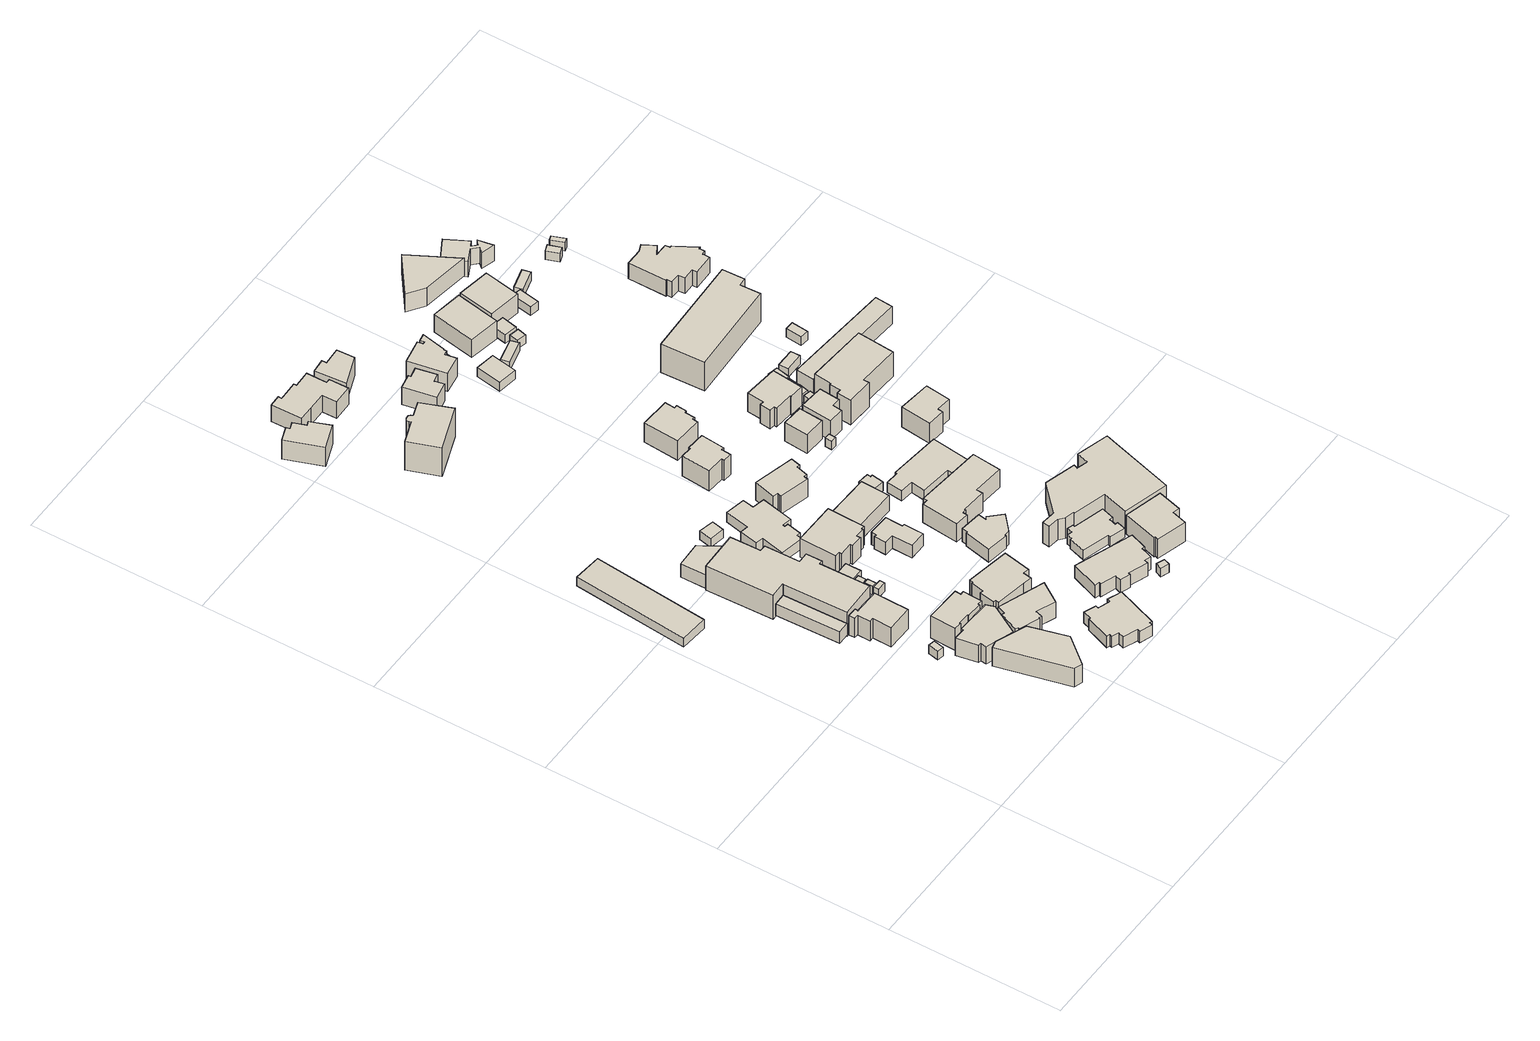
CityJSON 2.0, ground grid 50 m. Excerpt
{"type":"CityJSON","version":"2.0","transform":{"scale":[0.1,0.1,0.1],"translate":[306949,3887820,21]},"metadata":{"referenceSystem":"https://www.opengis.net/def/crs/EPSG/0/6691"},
"CityObjects":{
"building1":{"type":"Building","attributes":{"class":"3003","measuredHeight":2,"BuildingIDAttribute.prefecture":"22","BuildingIDAttribute.city":"22203","BuildingDetailAttribute.surveyYear":2015},"geometry":[{"type":"Solid","lod":"1","boundaries":[[[[0,1,2,3]],[[2,4,5,3]],[[1,6,4,2]],[[0,7,6,1]],[[3,5,7,0]],[[4,6,7,5]]]]}]},
"building2":{"type":"Building","attributes":{"class":"3001","measuredHeight":2,"BuildingIDAttribute.prefecture":"22","BuildingIDAttribute.city":"22203","BuildingDetailAttribute.surveyYear":2015},"geometry":[{"type":"Solid","lod":"1","boundaries":[[[[8,9,10,11]],[[10,12,13,11]],[[9,14,12,10]],[[8,15,14,9]],[[11,13,15,8]],[[12,14,15,13]]]]}]},
"building3":{"type":"Building","attributes":{"class":"3001","measuredHeight":2,"BuildingIDAttribute.prefecture":"22","BuildingIDAttribute.city":"22203","BuildingDetailAttribute.surveyYear":2015},"geometry":[{"type":"Solid","lod":"1","boundaries":[[[[16,17,18,19]],[[18,20,21,19]],[[17,22,20,18]],[[16,23,22,17]],[[19,21,23,16]],[[20,22,23,21]]]]}]},
"building4":{"type":"Building","attributes":{"class":"3001","measuredHeight":2,"BuildingIDAttribute.prefecture":"22","BuildingIDAttribute.city":"22203","BuildingDetailAttribute.surveyYear":2015},"geometry":[{"type":"Solid","lod":"1","boundaries":[[[[24,25,26,27,28,29,30,31,32,33]],[[32,34,35,33]],[[31,36,34,32]],[[30,37,36,31]],[[29,38,37,30]],[[28,39,38,29]],[[27,40,39,28]],[[26,41,40,27]],[[25,42,41,26]],[[24,43,42,25]],[[33,35,43,24]],[[34,36,37,38,39,40,41,42,43,35]]]]}]},
"building5":{"type":"Building","attributes":{"class":"3001","measuredHeight":2,"BuildingIDAttribute.prefecture":"22","BuildingIDAttribute.city":"22203","BuildingDetailAttribute.surveyYear":2015},"geometry":[{"type":"Solid","lod":"1","boundaries":[[[[44,45,46,47,48,49]],[[48,50,51,49]],[[47,52,50,48]],[[46,53,52,47]],[[45,54,53,46]],[[44,55,54,45]],[[49,51,55,44]],[[50,52,53,54,55,51]]]]}]},
"building6":{"type":"Building","attributes":{"class":"3001","measuredHeight":2,"BuildingIDAttribute.prefecture":"22","BuildingIDAttribute.city":"22203","BuildingDetailAttribute.surveyYear":2015},"geometry":[{"type":"Solid","lod":"1","boundaries":[[[[56,57,58,59,60,61,62,63,64]],[[63,65,66,64]],[[62,67,65,63]],[[61,68,67,62]],[[60,69,68,61]],[[59,70,69,60]],[[58,71,70,59]],[[57,72,71,58]],[[56,73,72,57]],[[64,66,73,56]],[[65,67,68,69,70,71,72,73,66]]]]}]},
"building7":{"type":"Building","attributes":{"class":"3002","measuredHeight":2,"BuildingIDAttribute.prefecture":"22","BuildingIDAttribute.city":"22203","BuildingDetailAttribute.surveyYear":2015},"geometry":[{"type":"Solid","lod":"1","boundaries":[[[[74,75,76,77,78,79,80,81,82,83,84,85,86]],[[85,87,88,86]],[[84,89,87,85]],[[83,90,89,84]],[[82,91,90,83]],[[81,92,91,82]],[[80,93,92,81]],[[79,94,93,80]],[[78,95,94,79]],[[77,96,95,78]],[[76,97,96,77]],[[75,98,97,76]],[[74,99,98,75]],[[86,88,99,74]],[[87,89,90,91,92,93,94,95,96,97,98,99,88]]]]}]},
"building8":{"type":"Building","attributes":{"class":"3001","measuredHeight":2,"BuildingIDAttribute.prefecture":"22","BuildingIDAttribute.city":"22203","BuildingDetailAttribute.surveyYear":2015},"geometry":[{"type":"Solid","lod":"1","boundaries":[[[[100,101,102,103,104,105,106,107,108,109,110,111]],[[110,112,113,111]],[[109,114,112,110]],[[108,115,114,109]],[[107,116,115,108]],[[106,117,116,107]],[[105,118,117,106]],[[104,119,118,105]],[[103,120,119,104]],[[102,121,120,103]],[[101,122,121,102]],[[100,123,122,101]],[[111,113,123,100]],[[112,114,115,116,117,118,119,120,121,122,123,113]]]]}]},
"building9":{"type":"Building","attributes":{"class":"3001","measuredHeight":2,"BuildingIDAttribute.prefecture":"22","BuildingIDAttribute.city":"22203","BuildingDetailAttribute.surveyYear":2015},"geometry":[{"type":"Solid","lod":"1","boundaries":[[[[124,125,126,127]],[[126,128,129,127]],[[125,130,128,126]],[[124,131,130,125]],[[127,129,131,124]],[[128,130,131,129]]]]}]},
"building10":{"type":"Building","attributes":{"class":"3001","measuredHeight":2,"BuildingIDAttribute.prefecture":"22","BuildingIDAttribute.city":"22203","BuildingDetailAttribute.surveyYear":2015},"geometry":[{"type":"Solid","lod":"1","boundaries":[[[[132,133,134,135]],[[134,136,137,135]],[[133,138,136,134]],[[132,139,138,133]],[[135,137,139,132]],[[136,138,139,137]]]]}]},
"building11":{"type":"Building","attributes":{"class":"3001","measuredHeight":2,"BuildingIDAttribute.prefecture":"22","BuildingIDAttribute.city":"22203","BuildingDetailAttribute.surveyYear":2015},"geometry":[{"type":"Solid","lod":"1","boundaries":[[[[140,141,142,143]],[[142,144,145,143]],[[141,146,144,142]],[[140,147,146,141]],[[143,145,147,140]],[[144,146,147,145]]]]}]},
"building12":{"type":"Building","attributes":{"class":"3001","measuredHeight":2,"BuildingIDAttribute.prefecture":"22","BuildingIDAttribute.city":"22203","BuildingDetailAttribute.surveyYear":2015},"geometry":[{"type":"Solid","lod":"1","boundaries":[[[[148,149,150,151]],[[150,152,153,151]],[[149,154,152,150]],[[148,155,154,149]],[[151,153,155,148]],[[152,154,155,153]]]]}]},
"building13":{"type":"Building","attributes":{"class":"3001","measuredHeight":2,"BuildingIDAttribute.prefecture":"22","BuildingIDAttribute.city":"22203","BuildingDetailAttribute.surveyYear":2015},"geometry":[{"type":"Solid","lod":"1","boundaries":[[[[156,157,158,159,160,161,162,163,164,165,166,167]],[[166,168,169,167]],[[165,170,168,166]],[[164,171,170,165]],[[163,172,171,164]],[[162,173,172,163]],[[161,174,173,162]],[[160,175,174,161]],[[159,176,175,160]],[[158,177,176,159]],[[157,178,177,158]],[[156,179,178,157]],[[167,169,179,156]],[[168,170,171,172,173,174,175,176,177,178,179,169]]]]}]},
"building14":{"type":"Building","attributes":{"class":"3001","measuredHeight":2,"BuildingIDAttribute.prefecture":"22","BuildingIDAttribute.city":"22203","BuildingDetailAttribute.surveyYear":2015},"geometry":[{"type":"Solid","lod":"1","boundaries":[[[[180,181,182,183]],[[182,184,185,183]],[[181,186,184,182]],[[180,187,186,181]],[[183,185,187,180]],[[184,186,187,185]]]]}]},
"building15":{"type":"Building","attributes":{"class":"3001","measuredHeight":2,"BuildingIDAttribute.prefecture":"22","BuildingIDAttribute.city":"22203","BuildingDetailAttribute.surveyYear":2015},"geometry":[{"type":"Solid","lod":"1","boundaries":[[[[188,189,190,191,192,193,194,195]],[[194,196,197,195]],[[193,198,196,194]],[[192,199,198,193]],[[191,200,199,192]],[[190,201,200,191]],[[189,202,201,190]],[[188,203,202,189]],[[195,197,203,188]],[[196,198,199,200,201,202,203,197]]]]}]},
"building16":{"type":"Building","attributes":{"class":"3001","measuredHeight":2,"BuildingIDAttribute.prefecture":"22","BuildingIDAttribute.city":"22203","BuildingDetailAttribute.surveyYear":2015},"geometry":[{"type":"Solid","lod":"1","boundaries":[[[[204,205,206,207,208,209,210,211,212,213,214,215,216,217,218,219,220,221]],[[220,222,223,221]],[[219,224,222,220]],[[218,225,224,219]],[[217,226,225,218]],[[216,227,226,217]],[[215,228,227,216]],[[214,229,228,215]],[[213,230,229,214]],[[212,231,230,213]],[[211,232,231,212]],[[210,233,232,211]],[[209,234,233,210]],[[208,235,234,209]],[[207,236,235,208]],[[206,237,236,207]],[[205,238,237,206]],[[204,239,238,205]],[[221,223,239,204]],[[222,224,225,226,227,228,229,230,231,232,233,234,235,236,237,238,239,223]]]]}]},
"building17":{"type":"Building","attributes":{"class":"3001","measuredHeight":2,"BuildingIDAttribute.prefecture":"22","BuildingIDAttribute.city":"22203","BuildingDetailAttribute.surveyYear":2015},"geometry":[{"type":"Solid","lod":"1","boundaries":[[[[240,241,242,243]],[[242,244,245,243]],[[241,246,244,242]],[[240,247,246,241]],[[243,245,247,240]],[[244,246,247,245]]]]}]},
"building18":{"type":"Building","attributes":{"class":"3001","measuredHeight":2,"BuildingIDAttribute.prefecture":"22","BuildingIDAttribute.city":"22203","BuildingDetailAttribute.surveyYear":2015},"geometry":[{"type":"Solid","lod":"1","boundaries":[[[[248,249,250,251,252,253,254,255,256,257,258,259,260]],[[259,261,262,260]],[[258,263,261,259]],[[257,264,263,258]],[[256,265,264,257]],[[255,266,265,256]],[[254,267,266,255]],[[253,268,267,254]],[[252,269,268,253]],[[251,270,269,252]],[[250,271,270,251]],[[249,272,271,250]],[[248,273,272,249]],[[260,262,273,248]],[[261,263,264,265,266,267,268,269,270,271,272,273,262]]]]}]},
"building19":{"type":"Building","attributes":{"class":"3001","measuredHeight":2,"BuildingIDAttribute.prefecture":"22","BuildingIDAttribute.city":"22203","BuildingDetailAttribute.surveyYear":2015},"geometry":[{"type":"Solid","lod":"1","boundaries":[[[[274,275,276,277,278,279,280,281,282,283,284,285]],[[284,286,287,285]],[[283,288,286,284]],[[282,289,288,283]],[[281,290,289,282]],[[280,291,290,281]],[[279,292,291,280]],[[278,293,292,279]],[[277,294,293,278]],[[276,295,294,277]],[[275,296,295,276]],[[274,297,296,275]],[[285,287,297,274]],[[286,288,289,290,291,292,293,294,295,296,297,287]]]]}]},
"building20":{"type":"Building","attributes":{"class":"3001","measuredHeight":2,"BuildingIDAttribute.prefecture":"22","BuildingIDAttribute.city":"22203","BuildingDetailAttribute.surveyYear":2015},"geometry":[{"type":"Solid","lod":"1","boundaries":[[[[298,299,300,301,302,303,304,305,306,307,308,309,310,311,312,313]],[[312,314,315,313]],[[311,316,314,312]],[[310,317,316,311]],[[309,318,317,310]],[[308,319,318,309]],[[307,320,319,308]],[[306,321,320,307]],[[305,322,321,306]],[[304,323,322,305]],[[303,324,323,304]],[[302,325,324,303]],[[301,326,325,302]],[[300,327,326,301]],[[299,328,327,300]],[[298,329,328,299]],[[313,315,329,298]],[[314,316,317,318,319,320,321,322,323,324,325,326,327,328,329,315]]]]}]},
"building21":{"type":"Building","attributes":{"class":"3002","measuredHeight":2,"BuildingIDAttribute.prefecture":"22","BuildingIDAttribute.city":"22203","BuildingDetailAttribute.surveyYear":2015},"geometry":[{"type":"Solid","lod":"1","boundaries":[[[[330,331,332,333,334,335,336,337,338,339,340,341,342,343,344]],[[343,345,346,344]],[[342,347,345,343]],[[341,348,347,342]],[[340,349,348,341]],[[339,350,349,340]],[[338,351,350,339]],[[337,352,351,338]],[[336,353,352,337]],[[335,354,353,336]],[[334,355,354,335]],[[333,356,355,334]],[[332,357,356,333]],[[331,358,357,332]],[[330,359,358,331]],[[344,346,359,330]],[[345,347,348,349,350,351,352,353,354,355,356,357,358,359,346]]]]}]},
"building22":{"type":"Building","attributes":{"class":"3001","measuredHeight":2,"BuildingIDAttribute.prefecture":"22","BuildingIDAttribute.city":"22203","BuildingDetailAttribute.surveyYear":2015},"geometry":[{"type":"Solid","lod":"1","boundaries":[[[[360,361,362,363,364,365,366,367,368,369]],[[368,370,371,369]],[[367,372,370,368]],[[366,373,372,367]],[[365,374,373,366]],[[364,375,374,365]],[[363,376,375,364]],[[362,377,376,363]],[[361,378,377,362]],[[360,379,378,361]],[[369,371,379,360]],[[370,372,373,374,375,376,377,378,379,371]]]]}]},
"building23":{"type":"Building","attributes":{"class":"3001","measuredHeight":2,"BuildingIDAttribute.prefecture":"22","BuildingIDAttribute.city":"22203","BuildingDetailAttribute.surveyYear":2015},"geometry":[{"type":"Solid","lod":"1","boundaries":[[[[380,381,382,383,384,385,386,387,388,389,390,391,392]],[[391,393,394,392]],[[390,395,393,391]],[[389,396,395,390]],[[388,397,396,389]],[[387,398,397,388]],[[386,399,398,387]],[[385,400,399,386]],[[384,401,400,385]],[[383,402,401,384]],[[382,403,402,383]],[[381,404,403,382]],[[380,405,404,381]],[[392,394,405,380]],[[393,395,396,397,398,399,400,401,402,403,404,405,394]]]]}]},
"building24":{"type":"Building","attributes":{"class":"3001","measuredHeight":2,"BuildingIDAttribute.prefecture":"22","BuildingIDAttribute.city":"22203","BuildingDetailAttribute.surveyYear":2015},"geometry":[{"type":"Solid","lod":"1","boundaries":[[[[406,407,408,409]],[[408,410,411,409]],[[407,412,410,408]],[[406,413,412,407]],[[409,411,413,406]],[[410,412,413,411]]]]}]},
"building25":{"type":"Building","attributes":{"class":"3001","measuredHeight":2,"BuildingIDAttribute.prefecture":"22","BuildingIDAttribute.city":"22203","BuildingDetailAttribute.surveyYear":2015},"geometry":[{"type":"Solid","lod":"1","boundaries":[[[[414,415,416,417,418,419,420,421,422,423,424,425,426,427]],[[426,428,429,427]],[[425,430,428,426]],[[424,431,430,425]],[[423,432,431,424]],[[422,433,432,423]],[[421,434,433,422]],[[420,435,434,421]],[[419,436,435,420]],[[418,437,436,419]],[[417,438,437,418]],[[416,439,438,417]],[[415,440,439,416]],[[414,441,440,415]],[[427,429,441,414]],[[428,430,431,432,433,434,435,436,437,438,439,440,441,429]]]]}]},
"building26":{"type":"Building","attributes":{"class":"3001","measuredHeight":2,"BuildingIDAttribute.prefecture":"22","BuildingIDAttribute.city":"22203","BuildingDetailAttribute.surveyYear":2015},"geometry":[{"type":"Solid","lod":"1","boundaries":[[[[442,443,444,445,446,447,448,449,450,451,452]],[[451,453,454,452]],[[450,455,453,451]],[[449,456,455,450]],[[448,457,456,449]],[[447,458,457,448]],[[446,459,458,447]],[[445,460,459,446]],[[444,461,460,445]],[[443,462,461,444]],[[442,463,462,443]],[[452,454,463,442]],[[453,455,456,457,458,459,460,461,462,463,454]]]]}]},
"building27":{"type":"Building","attributes":{"class":"3001","measuredHeight":2,"BuildingIDAttribute.prefecture":"22","BuildingIDAttribute.city":"22203","BuildingDetailAttribute.surveyYear":2015},"geometry":[{"type":"Solid","lod":"1","boundaries":[[[[464,465,466,467,468,469,470,471,472,473,474]],[[473,475,476,474]],[[472,477,475,473]],[[471,478,477,472]],[[470,479,478,471]],[[469,480,479,470]],[[468,481,480,469]],[[467,482,481,468]],[[466,483,482,467]],[[465,484,483,466]],[[464,485,484,465]],[[474,476,485,464]],[[475,477,478,479,480,481,482,483,484,485,476]]]]}]},
"building28":{"type":"Building","attributes":{"class":"3001","measuredHeight":2,"BuildingIDAttribute.prefecture":"22","BuildingIDAttribute.city":"22203","BuildingDetailAttribute.surveyYear":2015},"geometry":[{"type":"Solid","lod":"1","boundaries":[[[[486,487,488,489]],[[488,490,491,489]],[[487,492,490,488]],[[486,493,492,487]],[[489,491,493,486]],[[490,492,493,491]]]]}]},
"building29":{"type":"Building","attributes":{"class":"3001","measuredHeight":2,"BuildingIDAttribute.prefecture":"22","BuildingIDAttribute.city":"22203","BuildingDetailAttribute.surveyYear":2015},"geometry":[{"type":"Solid","lod":"1","boundaries":[[[[494,495,496,497,498,499,500,501,502,503]],[[502,504,505,503]],[[501,506,504,502]],[[500,507,506,501]],[[499,508,507,500]],[[498,509,508,499]],[[497,510,509,498]],[[496,511,510,497]],[[495,512,511,496]],[[494,513,512,495]],[[503,505,513,494]],[[504,506,507,508,509,510,511,512,513,505]]]]}]},
"building30":{"type":"Building","attributes":{"class":"3001","measuredHeight":2,"BuildingIDAttribute.prefecture":"22","BuildingIDAttribute.city":"22203","BuildingDetailAttribute.surveyYear":2015},"geometry":[{"type":"Solid","lod":"1","boundaries":[[[[514,515,516,517,518,519]],[[518,520,521,519]],[[517,522,520,518]],[[516,523,522,517]],[[515,524,523,516]],[[514,525,524,515]],[[519,521,525,514]],[[520,522,523,524,525,521]]]]}]},
"building31":{"type":"Building","attributes":{"class":"3001","measuredHeight":2,"BuildingIDAttribute.prefecture":"22","BuildingIDAttribute.city":"22203","BuildingDetailAttribute.surveyYear":2015},"geometry":[{"type":"Solid","lod":"1","boundaries":[[[[526,527,528,529,530,531,532,533]],[[532,534,535,533]],[[531,536,534,532]],[[530,537,536,531]],[[529,538,537,530]],[[528,539,538,529]],[[527,540,539,528]],[[526,541,540,527]],[[533,535,541,526]],[[534,536,537,538,539,540,541,535]]]]}]},
"building32":{"type":"Building","attributes":{"class":"3001","measuredHeight":2,"BuildingIDAttribute.prefecture":"22","BuildingIDAttribute.city":"22203","BuildingDetailAttribute.surveyYear":2015},"geometry":[{"type":"Solid","lod":"1","boundaries":[[[[542,543,544,545,546,547,548,549]],[[548,550,551,549]],[[547,552,550,548]],[[546,553,552,547]],[[545,554,553,546]],[[544,555,554,545]],[[543,556,555,544]],[[542,557,556,543]],[[549,551,557,542]],[[550,552,553,554,555,556,557,551]]]]}]},
"building33":{"type":"Building","attributes":{"class":"3001","measuredHeight":2,"BuildingIDAttribute.prefecture":"22","BuildingIDAttribute.city":"22203","BuildingDetailAttribute.surveyYear":2015},"geometry":[{"type":"Solid","lod":"1","boundaries":[[[[558,559,560,561,562,563,564,565,566,567,568,569,570,571,572,573]],[[572,574,575,573]],[[571,576,574,572]],[[570,577,576,571]],[[569,578,577,570]],[[568,579,578,569]],[[567,580,579,568]],[[566,581,580,567]],[[565,582,581,566]],[[564,583,582,565]],[[563,584,583,564]],[[562,585,584,563]],[[561,586,585,562]],[[560,587,586,561]],[[559,588,587,560]],[[558,589,588,559]],[[573,575,589,558]],[[574,576,577,578,579,580,581,582,583,584,585,586,587,588,589,575]]]]}]},
"building34":{"type":"Building","attributes":{"class":"3001","measuredHeight":2,"BuildingIDAttribute.prefecture":"22","BuildingIDAttribute.city":"22203","BuildingDetailAttribute.surveyYear":2015},"geometry":[{"type":"Solid","lod":"1","boundaries":[[[[590,591,592,593,594,595,596,597,598,599,600,601]],[[600,602,603,601]],[[599,604,602,600]],[[598,605,604,599]],[[597,606,605,598]],[[596,607,606,597]],[[595,608,607,596]],[[594,609,608,595]],[[593,610,609,594]],[[592,611,610,593]],[[591,612,611,592]],[[590,613,612,591]],[[601,603,613,590]],[[602,604,605,606,607,608,609,610,611,612,613,603]]]]}]},
"building35":{"type":"Building","attributes":{"class":"3001","measuredHeight":2,"BuildingIDAttribute.prefecture":"22","BuildingIDAttribute.city":"22203","BuildingDetailAttribute.surveyYear":2015},"geometry":[{"type":"Solid","lod":"1","boundaries":[[[[614,615,616,617,618,619,620,621,622,623]],[[622,624,625,623]],[[621,626,624,622]],[[620,627,626,621]],[[619,628,627,620]],[[618,629,628,619]],[[617,630,629,618]],[[616,631,630,617]],[[615,632,631,616]],[[614,633,632,615]],[[623,625,633,614]],[[624,626,627,628,629,630,631,632,633,625]]]]}]},
"building36":{"type":"Building","attributes":{"class":"3001","measuredHeight":2,"BuildingIDAttribute.prefecture":"22","BuildingIDAttribute.city":"22203","BuildingDetailAttribute.surveyYear":2015},"geometry":[{"type":"Solid","lod":"1","boundaries":[[[[634,635,636,637,638,639,640,641]],[[640,642,643,641]],[[639,644,642,640]],[[638,645,644,639]],[[637,646,645,638]],[[636,647,646,637]],[[635,648,647,636]],[[634,649,648,635]],[[641,643,649,634]],[[642,644,645,646,647,648,649,643]]]]}]},
"building37":{"type":"Building","attributes":{"class":"3001","measuredHeight":2,"BuildingIDAttribute.prefecture":"22","BuildingIDAttribute.city":"22203","BuildingDetailAttribute.surveyYear":2015},"geometry":[{"type":"Solid","lod":"1","boundaries":[[[[650,651,652,653,654,655,656,657,658,659,660,661,662]],[[661,663,664,662]],[[660,665,663,661]],[[659,666,665,660]],[[658,667,666,659]],[[657,668,667,658]],[[656,669,668,657]],[[655,670,669,656]],[[654,671,670,655]],[[653,672,671,654]],[[652,673,672,653]],[[651,674,673,652]],[[650,675,674,651]],[[662,664,675,650]],[[663,665,666,667,668,669,670,671,672,673,674,675,664]]]]}]},
"building38":{"type":"Building","attributes":{"class":"3001","measuredHeight":2,"BuildingIDAttribute.prefecture":"22","BuildingIDAttribute.city":"22203","BuildingDetailAttribute.surveyYear":2015},"geometry":[{"type":"Solid","lod":"1","boundaries":[[[[676,677,678,679,680,681,682,683,684,685,686]],[[685,687,688,686]],[[684,689,687,685]],[[683,690,689,684]],[[682,691,690,683]],[[681,692,691,682]],[[680,693,692,681]],[[679,694,693,680]],[[678,695,694,679]],[[677,696,695,678]],[[676,697,696,677]],[[686,688,697,676]],[[687,689,690,691,692,693,694,695,696,697,688]]]]}]},
"building39":{"type":"Building","attributes":{"class":"3001","measuredHeight":2,"BuildingIDAttribute.prefecture":"22","BuildingIDAttribute.city":"22203","BuildingDetailAttribute.surveyYear":2015},"geometry":[{"type":"Solid","lod":"1","boundaries":[[[[698,699,700,701,702,703,704,705,706,707,708,709,710,711,712,713]],[[712,714,715,713]],[[711,716,714,712]],[[710,717,716,711]],[[709,718,717,710]],[[708,719,718,709]],[[707,720,719,708]],[[706,721,720,707]],[[705,722,721,706]],[[704,723,722,705]],[[703,724,723,704]],[[702,725,724,703]],[[701,726,725,702]],[[700,727,726,701]],[[699,728,727,700]],[[698,729,728,699]],[[713,715,729,698]],[[714,716,717,718,719,720,721,722,723,724,725,726,727,728,729,715]]]]}]},
"building40":{"type":"Building","attributes":{"class":"3001","measuredHeight":2,"BuildingIDAttribute.prefecture":"22","BuildingIDAttribute.city":"22203","BuildingDetailAttribute.surveyYear":2015},"geometry":[{"type":"Solid","lod":"1","boundaries":[[[[730,731,732,733]],[[732,734,735,733]],[[731,736,734,732]],[[730,737,736,731]],[[733,735,737,730]],[[734,736,737,735]]]]}]},
"building41":{"type":"Building","attributes":{"class":"3001","measuredHeight":2,"BuildingIDAttribute.prefecture":"22","BuildingIDAttribute.city":"22203","BuildingDetailAttribute.surveyYear":2015},"geometry":[{"type":"Solid","lod":"1","boundaries":[[[[738,739,740,741]],[[740,742,743,741]],[[739,744,742,740]],[[738,745,744,739]],[[741,743,745,738]],[[742,744,745,743]]]]}]},
"building42":{"type":"Building","attributes":{"class":"3003","measuredHeight":2,"BuildingIDAttribute.prefecture":"22","BuildingIDAttribute.city":"22203","BuildingDetailAttribute.surveyYear":2015},"geometry":[{"type":"Solid","lod":"1","boundaries":[[[[746,747,748,749,750,751,752,753,754]],[[753,755,756,754]],[[752,757,755,753]],[[751,758,757,752]],[[750,759,758,751]],[[749,760,759,750]],[[748,761,760,749]],[[747,762,761,748]],[[746,763,762,747]],[[754,756,763,746]],[[755,757,758,759,760,761,762,763,756]]]]}]},
"building43":{"type":"Building","attributes":{"class":"3001","measuredHeight":2,"BuildingIDAttribute.prefecture":"22","BuildingIDAttribute.city":"22203","BuildingDetailAttribute.surveyYear":2015},"geometry":[{"type":"Solid","lod":"1","boundaries":[[[[764,765,766,767]],[[766,768,769,767]],[[765,770,768,766]],[[764,771,770,765]],[[767,769,771,764]],[[768,770,771,769]]]]}]},
"building44":{"type":"Building","attributes":{"class":"3003","measuredHeight":2,"BuildingIDAttribute.prefecture":"22","BuildingIDAttribute.city":"22203","BuildingDetailAttribute.surveyYear":2015},"geometry":[{"type":"Solid","lod":"1","boundaries":[[[[772,773,774,775]],[[774,776,777,775]],[[773,778,776,774]],[[772,779,778,773]],[[775,777,779,772]],[[776,778,779,777]]]]}]},
"building45":{"type":"Building","attributes":{"class":"3001","measuredHeight":2,"BuildingIDAttribute.prefecture":"22","BuildingIDAttribute.city":"22203","BuildingDetailAttribute.surveyYear":2015},"geometry":[{"type":"Solid","lod":"1","boundaries":[[[[780,781,782,783,784,785]],[[784,786,787,785]],[[783,788,786,784]],[[782,789,788,783]],[[781,790,789,782]],[[780,791,790,781]],[[785,787,791,780]],[[786,788,789,790,791,787]]]]}]},
"building46":{"type":"Building","attributes":{"class":"3001","measuredHeight":2,"BuildingIDAttribute.prefecture":"22","BuildingIDAttribute.city":"22203","BuildingDetailAttribute.surveyYear":2015},"geometry":[{"type":"Solid","lod":"1","boundaries":[[[[792,793,794,795,796,797,798,799,800,801]],[[800,802,803,801]],[[799,804,802,800]],[[798,805,804,799]],[[797,806,805,798]],[[796,807,806,797]],[[795,808,807,796]],[[794,809,808,795]],[[793,810,809,794]],[[792,811,810,793]],[[801,803,811,792]],[[802,804,805,806,807,808,809,810,811,803]]]]}]},
"building47":{"type":"Building","attributes":{"class":"3001","measuredHeight":2,"BuildingIDAttribute.prefecture":"22","BuildingIDAttribute.city":"22203","BuildingDetailAttribute.surveyYear":2015},"geometry":[{"type":"Solid","lod":"1","boundaries":[[[[812,813,814,815]],[[814,816,817,815]],[[813,818,816,814]],[[812,819,818,813]],[[815,817,819,812]],[[816,818,819,817]]]]}]},
"building48":{"type":"Building","attributes":{"class":"3001","measuredHeight":2,"BuildingIDAttribute.prefecture":"22","BuildingIDAttribute.city":"22203","BuildingDetailAttribute.surveyYear":2015},"geometry":[{"type":"Solid","lod":"1","boundaries":[[[[820,821,822,823]],[[822,824,825,823]],[[821,826,824,822]],[[820,827,826,821]],[[823,825,827,820]],[[824,826,827,825]]]]}]},
"building49":{"type":"Building","attributes":{"class":"3001","measuredHeight":2,"BuildingIDAttribute.prefecture":"22","BuildingIDAttribute.city":"22203","BuildingDetailAttribute.surveyYear":2015},"geometry":[{"type":"Solid","lod":"1","boundaries":[[[[828,829,830,831]],[[830,832,833,831]],[[829,834,832,830]],[[828,835,834,829]],[[831,833,835,828]],[[832,834,835,833]]]]}]},
"building50":{"type":"Building","attributes":{"class":"3001","measuredHeight":2,"BuildingIDAttribute.prefecture":"22","BuildingIDAttribute.city":"22203","BuildingDetailAttribute.surveyYear":2015},"geometry":[{"type":"Solid","lod":"1","boundaries":[[[[836,837,838,839]],[[838,840,841,839]],[[837,842,840,838]],[[836,843,842,837]],[[839,841,843,836]],[[840,842,843,841]]]]}]},
"building51":{"type":"Building","attributes":{"class":"3001","measuredHeight":2,"BuildingIDAttribute.prefecture":"22","BuildingIDAttribute.city":"22203","BuildingDetailAttribute.surveyYear":2015},"geometry":[{"type":"Solid","lod":"1","boundaries":[[[[844,845,846,847]],[[846,848,849,847]],[[845,850,848,846]],[[844,851,850,845]],[[847,849,851,844]],[[848,850,851,849]]]]}]},
"building52":{"type":"Building","attributes":{"class":"3001","measuredHeight":2,"BuildingIDAttribute.prefecture":"22","BuildingIDAttribute.city":"22203","BuildingDetailAttribute.surveyYear":2015},"geometry":[{"type":"Solid","lod":"1","boundaries":[[[[852,853,854,855,856,857]],[[856,858,859,857]],[[855,860,858,856]],[[854,861,860,855]],[[853,862,861,854]],[[852,863,862,853]],[[857,859,863,852]],[[858,860,861,862,863,859]]]]}]},
"building53":{"type":"Building","attributes":{"class":"3001","measuredHeight":2,"BuildingIDAttribute.prefecture":"22","BuildingIDAttribute.city":"22203","BuildingDetailAttribute.surveyYear":2015},"geometry":[{"type":"Solid","lod":"1","boundaries":[[[[864,865,866,867]],[[866,868,869,867]],[[865,870,868,866]],[[864,871,870,865]],[[867,869,871,864]],[[868,870,871,869]]]]}]},
"building54":{"type":"Building","attributes":{"class":"3001","measuredHeight":2,"BuildingIDAttribute.prefecture":"22","BuildingIDAttribute.city":"22203","BuildingDetailAttribute.surveyYear":2015},"geometry":[{"type":"Solid","lod":"1","boundaries":[[[[872,873,874,875]],[[874,876,877,875]],[[873,878,876,874]],[[872,879,878,873]],[[875,877,879,872]],[[876,878,879,877]]]]}]},
"building55":{"type":"Building","attributes":{"class":"3001","measuredHeight":2,"BuildingIDAttribute.prefecture":"22","BuildingIDAttribute.city":"22203","BuildingDetailAttribute.surveyYear":2015},"geometry":[{"type":"Solid","lod":"1","boundaries":[[[[880,881,882,883]],[[882,884,885,883]],[[881,886,884,882]],[[880,887,886,881]],[[883,885,887,880]],[[884,886,887,885]]]]}]},
"building56":{"type":"Building","attributes":{"class":"3001","measuredHeight":2,"BuildingIDAttribute.prefecture":"22","BuildingIDAttribute.city":"22203","BuildingDetailAttribute.surveyYear":2015},"geometry":[{"type":"Solid","lod":"1","boundaries":[[[[888,889,890,891,892,893,894,895,896,897]],[[896,898,899,897]],[[895,900,898,896]],[[894,901,900,895]],[[893,902,901,894]],[[892,903,902,893]],[[891,904,903,892]],[[890,905,904,891]],[[889,906,905,890]],[[888,907,906,889]],[[897,899,907,888]],[[898,900,901,902,903,904,905,906,907,899]]]]}]},
"building57":{"type":"Building","attributes":{"class":"3003","measuredHeight":2,"BuildingIDAttribute.prefecture":"22","BuildingIDAttribute.city":"22203","BuildingDetailAttribute.surveyYear":2015},"geometry":[{"type":"Solid","lod":"1","boundaries":[[[[908,909,910,911]],[[910,912,913,911]],[[909,914,912,910]],[[908,915,914,909]],[[911,913,915,908]],[[912,914,915,913]]]]}]},
"building58":{"type":"Building","attributes":{"class":"3001","measuredHeight":2,"BuildingIDAttribute.prefecture":"22","BuildingIDAttribute.city":"22203","BuildingDetailAttribute.surveyYear":2015},"geometry":[{"type":"Solid","lod":"1","boundaries":[[[[916,917,918,919]],[[918,920,921,919]],[[917,922,920,918]],[[916,923,922,917]],[[919,921,923,916]],[[920,922,923,921]]]]}]},
"building59":{"type":"Building","attributes":{"class":"3001","measuredHeight":2,"BuildingIDAttribute.prefecture":"22","BuildingIDAttribute.city":"22203","BuildingDetailAttribute.surveyYear":2015},"geometry":[{"type":"Solid","lod":"1","boundaries":[[[[924,925,926,927]],[[926,928,929,927]],[[925,930,928,926]],[[924,931,930,925]],[[927,929,931,924]],[[928,930,931,929]]]]}]},
"building60":{"type":"Building","attributes":{"class":"3002","measuredHeight":2,"BuildingIDAttribute.prefecture":"22","BuildingIDAttribute.city":"22203","BuildingDetailAttribute.surveyYear":2015},"geometry":[{"type":"Solid","lod":"1","boundaries":[[[[932,933,934,935,936,937]],[[936,938,939,937]],[[935,940,938,936]],[[934,941,940,935]],[[933,942,941,934]],[[932,943,942,933]],[[937,939,943,932]],[[938,940,941,942,943,939]]]]}]},
"building61":{"type":"Building","attributes":{"class":"3001","measuredHeight":2,"BuildingIDAttribute.prefecture":"22","BuildingIDAttribute.city":"22203","BuildingDetailAttribute.surveyYear":2015},"geometry":[{"type":"Solid","lod":"1","boundaries":[[[[944,945,946,947]],[[946,948,949,947]],[[945,950,948,946]],[[944,951,950,945]],[[947,949,951,944]],[[948,950,951,949]]]]}]},
"building62":{"type":"Building","attributes":{"class":"3001","measuredHeight":2,"BuildingIDAttribute.prefecture":"22","BuildingIDAttribute.city":"22203","BuildingDetailAttribute.surveyYear":2015},"geometry":[{"type":"Solid","lod":"1","boundaries":[[[[952,953,954,955]],[[954,956,957,955]],[[953,958,956,954]],[[952,959,958,953]],[[955,957,959,952]],[[956,958,959,957]]]]}]},
"building63":{"type":"Building","attributes":{"class":"3001","measuredHeight":2,"BuildingIDAttribute.prefecture":"22","BuildingIDAttribute.city":"22203","BuildingDetailAttribute.surveyYear":2015},"geometry":[{"type":"Solid","lod":"1","boundaries":[[[[960,961,962,963]],[[962,964,965,963]],[[961,966,964,962]],[[960,967,966,961]],[[963,965,967,960]],[[964,966,967,965]]]]}]},
"building64":{"type":"Building","attributes":{"class":"3001","measuredHeight":2,"BuildingIDAttribute.prefecture":"22","BuildingIDAttribute.city":"22203","BuildingDetailAttribute.surveyYear":2015},"geometry":[{"type":"Solid","lod":"1","boundaries":[[[[968,969,970,971,972,973,974,975,976,977,978]],[[977,979,980,978]],[[976,981,979,977]],[[975,982,981,976]],[[974,983,982,975]],[[973,984,983,974]],[[972,985,984,973]],[[971,986,985,972]],[[970,987,986,971]],[[969,988,987,970]],[[968,989,988,969]],[[978,980,989,968]],[[979,981,982,983,984,985,986,987,988,989,980]]]]}]},
"building65":{"type":"Building","attributes":{"class":"3001","measuredHeight":2,"BuildingIDAttribute.prefecture":"22","BuildingIDAttribute.city":"22203","BuildingDetailAttribute.surveyYear":2015},"geometry":[{"type":"Solid","lod":"1","boundaries":[[[[990,991,992,993]],[[992,994,995,993]],[[991,996,994,992]],[[990,997,996,991]],[[993,995,997,990]],[[994,996,997,995]]]]}]},
"building66":{"type":"Building","attributes":{"class":"3001","measuredHeight":2,"BuildingIDAttribute.prefecture":"22","BuildingIDAttribute.city":"22203","BuildingDetailAttribute.surveyYear":2015},"geometry":[{"type":"Solid","lod":"1","boundaries":[[[[998,999,1000,1001,1002,1003,1004,1005,1006,1007,1008,1009,1010,1011,1012,1013,1014,1015,1016,1017]],[[1016,1018,1019,1017]],[[1015,1020,1018,1016]],[[1014,1021,1020,1015]],[[1013,1022,1021,1014]],[[1012,1023,1022,1013]],[[1011,1024,1023,1012]],[[1010,1025,1024,1011]],[[1009,1026,1025,1010]],[[1008,1027,1026,1009]],[[1007,1028,1027,1008]],[[1006,1029,1028,1007]],[[1005,1030,1029,1006]],[[1004,1031,1030,1005]],[[1003,1032,1031,1004]],[[1002,1033,1032,1003]],[[1001,1034,1033,1002]],[[1000,1035,1034,1001]],[[999,1036,1035,1000]],[[998,1037,1036,999]],[[1017,1019,1037,998]],[[1018,1020,1021,1022,1023,1024,1025,1026,1027,1028,1029,1030,1031,1032,1033,1034,1035,1036,1037,1019]]]]}]},
"building67":{"type":"Building","attributes":{"class":"3001","measuredHeight":2,"BuildingIDAttribute.prefecture":"22","BuildingIDAttribute.city":"22203","BuildingDetailAttribute.surveyYear":2015},"geometry":[{"type":"Solid","lod":"1","boundaries":[[[[1038,1039,1040,1041]],[[1040,1042,1043,1041]],[[1039,1044,1042,1040]],[[1038,1045,1044,1039]],[[1041,1043,1045,1038]],[[1042,1044,1045,1043]]]]}]}
},
"vertices":[
[103,932,9],[23,939,9],[54,1271,9],[134,1263,9],[54,1271,40],[134,1263,40],[23,939,40],[103,932,40],
[345,393,9],[326,397,9],[332,427,9],[351,424,9],[332,427,39],[351,424,39],[326,397,39],[345,393,39],
[241,627,10],[235,810,10],[270,811,10],[275,628,10],[270,811,50],[275,628,50],[235,810,50],[241,627,50],
[375,515,8],[301,516,8],[302,571,8],[290,571,8],[291,608,8],[279,608,8],[279,626,8],[306,625,8],[305,616,8],[377,615,8],[305,616,76],[377,615,76],[306,625,76],[279,626,76],[279,608,76],[291,608,76],[290,571,76],[302,571,76],[301,516,76],[375,515,76],
[489,245,8],[518,137,8],[455,61,8],[432,69,8],[382,275,8],[403,280,8],[382,275,73],[403,280,73],[432,69,73],[455,61,73],[518,137,73],[489,245,73],
[497,370,9],[505,347,9],[457,263,9],[379,290,9],[381,308,9],[373,308,9],[362,370,9],[396,368,9],[396,375,9],[396,368,70],[396,375,70],[362,370,70],[373,308,70],[381,308,70],[379,290,70],[457,263,70],[505,347,70],[497,370,70],
[381,631,4],[275,628,4],[270,811,4],[270,812,4],[225,811,4],[218,1003,4],[333,1006,4],[336,920,4],[354,920,4],[357,820,4],[387,821,4],[388,775,4],[377,775,4],[388,775,88],[377,775,88],[387,821,88],[357,820,88],[354,920,88],[336,920,88],[333,1006,88],[218,1003,88],[225,811,88],[270,812,88],[270,811,88],[275,628,88],[381,631,88],
[482,449,9],[481,431,9],[492,431,9],[490,377,9],[476,378,9],[476,373,9],[431,375,9],[431,379,9],[398,380,9],[398,378,9],[376,379,9],[379,453,9],[376,379,86],[379,453,86],[398,378,86],[398,380,86],[431,379,86],[431,375,86],[476,373,86],[476,378,86],[490,377,86],[492,431,86],[481,431,86],[482,449,86],
[218,1003,10],[216,1075,10],[288,1078,10],[333,1006,10],[288,1078,57],[333,1006,57],[216,1075,57],[218,1003,57],
[447,645,12],[447,631,12],[420,631,12],[420,646,12],[420,631,42],[420,646,42],[447,631,42],[447,645,42],
[420,673,12],[435,673,12],[435,648,12],[420,648,12],[435,648,42],[420,648,42],[435,673,42],[420,673,42],
[416,699,11],[433,699,11],[433,675,11],[416,675,11],[433,675,41],[416,675,41],[433,699,41],[416,699,41],
[640,293,11],[601,234,11],[548,255,11],[542,235,11],[535,238,11],[533,235,11],[476,258,11],[477,262,11],[470,265,11],[494,320,11],[500,318,11],[510,342,11],[500,318,67],[510,342,67],[494,320,67],[470,265,67],[477,262,67],[476,258,67],[533,235,67],[535,238,67],[542,235,67],[548,255,67],[601,234,67],[640,293,67],
[418,748,9],[452,748,9],[452,703,9],[418,703,9],[452,703,39],[418,703,39],[452,748,39],[418,748,39],
[9,2102,21],[50,2117,21],[54,2107,21],[73,2114,21],[86,2078,21],[98,2083,21],[120,2025,21],[47,1998,21],[120,2025,87],[47,1998,87],[98,2083,87],[86,2078,87],[73,2114,87],[54,2107,87],[50,2117,87],[9,2102,87],
[690,11,9],[684,13,9],[680,4,9],[644,17,9],[647,25,9],[607,40,9],[613,58,9],[594,65,9],[596,72,9],[586,75,9],[612,145,9],[617,143,9],[625,167,9],[659,154,9],[656,146,9],[690,134,9],[693,143,9],[733,128,9],[693,143,48],[733,128,48],[690,134,48],[656,146,48],[659,154,48],[625,167,48],[617,143,48],[612,145,48],[586,75,48],[596,72,48],[594,65,48],[613,58,48],[607,40,48],[647,25,48],[644,17,48],[680,4,48],[684,13,48],[690,11,48],
[390,1095,12],[382,1059,12],[339,1068,12],[347,1105,12],[339,1068,42],[347,1105,42],[382,1059,42],[390,1095,42],
[518,345,11],[520,355,11],[512,356,11],[520,400,11],[529,399,11],[536,436,11],[540,435,11],[542,446,11],[666,423,11],[651,345,11],[634,348,11],[630,324,11],[604,329,11],[630,324,74],[604,329,74],[634,348,74],[651,345,74],[666,423,74],[542,446,74],[540,435,74],[536,436,74],[529,399,74],[520,400,74],[512,356,74],[520,355,74],[518,345,74],
[554,866,10],[552,760,10],[542,760,10],[542,756,10],[515,757,10],[515,746,10],[482,747,10],[482,754,10],[444,754,10],[444,762,10],[430,762,10],[432,868,10],[430,762,76],[432,868,76],[444,762,76],[444,754,76],[482,754,76],[482,747,76],[515,746,76],[515,757,76],[542,756,76],[542,760,76],[552,760,76],[554,866,76],
[434,1083,10],[490,1071,10],[484,1039,10],[519,1031,10],[500,939,10],[473,944,10],[472,938,10],[482,936,10],[473,894,10],[463,896,10],[460,880,10],[393,894,10],[407,961,10],[386,965,10],[397,1018,10],[419,1014,10],[397,1018,44],[419,1014,44],[386,965,44],[407,961,44],[393,894,44],[460,880,44],[463,896,44],[473,894,44],[482,936,44],[472,938,44],[473,944,44],[500,939,44],[519,1031,44],[484,1039,44],[490,1071,44],[434,1083,44],
[174,1742,21],[142,1830,21],[205,1853,21],[203,1859,21],[203,1864,21],[205,1867,21],[207,1869,21],[210,1870,21],[219,1871,21],[222,1869,21],[224,1867,21],[225,1864,21],[227,1861,21],[270,1876,21],[303,1789,21],[270,1876,122],[303,1789,122],[227,1861,122],[225,1864,122],[224,1867,122],[222,1869,122],[219,1871,122],[210,1870,122],[207,1869,122],[205,1867,122],[203,1864,122],[203,1859,122],[205,1853,122],[142,1830,122],[174,1742,122],
[621,693,12],[628,693,12],[627,636,12],[578,637,12],[579,695,12],[552,696,12],[553,731,12],[561,730,12],[562,745,12],[623,743,12],[562,745,55],[623,743,55],[561,730,55],[553,731,55],[552,696,55],[579,695,55],[578,637,55],[627,636,55],[628,693,55],[621,693,55],
[99,2191,24],[132,2192,24],[132,2182,24],[188,2184,24],[189,2176,24],[236,2178,24],[237,2120,24],[249,2120,24],[250,2064,24],[195,2063,24],[194,2105,24],[142,2104,24],[101,2103,24],[142,2104,82],[101,2103,82],[194,2105,82],[195,2063,82],[250,2064,82],[249,2120,82],[237,2120,82],[236,2178,82],[189,2176,82],[188,2184,82],[132,2182,82],[132,2192,82],[99,2191,82],
[683,853,13],[680,770,13],[554,774,13],[556,857,13],[554,774,67],[556,857,67],[680,770,67],[683,853,67],
[901,207,12],[883,158,12],[876,161,12],[864,128,12],[846,134,12],[842,123,12],[788,143,12],[786,137,12],[757,148,12],[763,164,12],[720,180,12],[722,185,12],[709,189,12],[738,267,12],[709,189,57],[738,267,57],[722,185,57],[720,180,57],[763,164,57],[757,148,57],[786,137,57],[788,143,57],[842,123,57],[846,134,57],[864,128,57],[876,161,57],[883,158,57],[901,207,57],
[645,1032,14],[638,1004,14],[630,1006,14],[621,972,14],[612,974,14],[609,962,14],[526,984,14],[527,991,14],[529,997,14],[514,1000,14],[531,1062,14],[514,1000,77],[531,1062,77],[529,997,77],[527,991,77],[526,984,77],[609,962,77],[612,974,77],[621,972,77],[630,1006,77],[638,1004,77],[645,1032,77],
[746,465,11],[732,466,11],[731,463,11],[669,473,11],[685,549,11],[689,549,11],[692,566,11],[754,558,11],[750,533,11],[759,539,11],[791,505,11],[759,539,56],[791,505,56],[750,533,56],[754,558,56],[692,566,56],[689,549,56],[685,549,56],[669,473,56],[731,463,56],[732,466,56],[746,465,56],
[856,94,13],[863,112,13],[886,103,13],[879,85,13],[886,103,43],[879,85,43],[863,112,43],[856,94,43],
[579,1186,15],[571,1187,15],[569,1160,15],[544,1162,15],[544,1169,15],[494,1173,15],[501,1256,15],[532,1253,15],[533,1258,15],[585,1254,15],[533,1258,86],[585,1254,86],[532,1253,86],[501,1256,86],[494,1173,86],[544,1169,86],[544,1162,86],[569,1160,86],[571,1187,86],[579,1186,86],
[249,2164,24],[288,2167,24],[289,2154,24],[338,2157,24],[341,2106,24],[256,2074,24],[341,2106,87],[256,2074,87],[338,2157,87],[289,2154,87],[288,2167,87],[249,2164,87],
[322,1957,23],[364,1965,23],[365,1958,23],[394,1964,23],[406,1907,23],[383,1902,23],[389,1875,23],[340,1865,23],[389,1875,84],[340,1865,84],[383,1902,84],[406,1907,84],[394,1964,84],[365,1958,84],[364,1965,84],[322,1957,84],
[684,825,15],[689,861,15],[694,860,15],[695,869,15],[727,865,15],[726,854,15],[732,854,15],[727,819,15],[732,854,46],[727,819,46],[726,854,46],[727,865,46],[695,869,46],[694,860,46],[689,861,46],[684,825,46],
[946,322,11],[935,285,11],[925,288,11],[919,268,11],[927,266,11],[920,241,11],[876,254,11],[878,262,11],[802,284,11],[816,332,11],[821,331,11],[825,346,11],[839,342,11],[843,358,11],[861,353,11],[859,347,11],[861,353,44],[859,347,44],[843,358,44],[839,342,44],[825,346,44],[821,331,44],[816,332,44],[802,284,44],[878,262,44],[876,254,44],[920,241,44],[927,266,44],[919,268,44],[925,288,44],[935,285,44],[946,322,44],
[902,670,12],[894,588,12],[806,597,12],[804,579,12],[734,586,12],[734,582,12],[723,583,12],[722,571,12],[682,575,12],[693,681,12],[709,679,12],[710,691,12],[709,679,76],[710,691,76],[693,681,76],[682,575,76],[722,571,76],[723,583,76],[734,582,76],[734,586,76],[804,579,76],[806,597,76],[894,588,76],[902,670,76],
[630,1390,16],[628,1362,16],[637,1361,16],[635,1332,16],[629,1332,16],[627,1303,16],[620,1304,16],[619,1288,16],[538,1293,16],[545,1396,16],[538,1293,84],[545,1396,84],[619,1288,84],[620,1304,84],[627,1303,84],[629,1332,84],[635,1332,84],[637,1361,84],[628,1362,84],[630,1390,84],
[931,244,13],[1038,215,13],[1020,148,13],[1001,153,13],[989,110,13],[904,134,13],[907,143,13],[903,144,13],[907,143,80],[903,144,80],[904,134,80],[989,110,80],[1001,153,80],[1020,148,80],[1038,215,80],[931,244,80],
[481,1939,24],[482,1930,24],[477,1929,24],[469,1928,24],[475,1895,24],[419,1886,24],[399,1994,24],[468,2007,24],[471,1991,24],[478,1992,24],[475,2004,24],[497,2008,24],[483,1939,24],[497,2008,88],[483,1939,88],[475,2004,88],[478,1992,88],[471,1991,88],[468,2007,88],[399,1994,88],[419,1886,88],[475,1895,88],[469,1928,88],[477,1929,88],[482,1930,88],[481,1939,88],
[913,793,15],[912,783,15],[900,684,15],[841,692,15],[843,707,15],[755,717,15],[760,757,15],[723,762,15],[728,808,15],[766,804,15],[767,810,15],[766,804,50],[767,810,50],[728,808,50],[723,762,50],[760,757,50],[755,717,50],[843,707,50],[841,692,50],[900,684,50],[912,783,50],[913,793,50],
[1000,441,11],[996,429,11],[1027,420,11],[1037,454,11],[1127,428,11],[1066,215,11],[937,251,11],[958,324,11],[864,351,11],[865,354,11],[838,361,11],[824,374,11],[793,378,11],[796,399,11],[838,394,11],[913,466,11],[838,394,83],[913,466,83],[796,399,83],[793,378,83],[824,374,83],[838,361,83],[865,354,83],[864,351,83],[958,324,83],[937,251,83],[1066,215,83],[1127,428,83],[1037,454,83],[1027,420,83],[996,429,83],[1000,441,83],
[549,1774,19],[493,1783,19],[505,1857,19],[561,1848,19],[505,1857,50],[561,1848,50],[493,1783,50],[549,1774,50],
[788,997,18],[772,998,18],[773,1018,18],[789,1017,18],[773,1018,48],[789,1017,48],[772,998,48],[788,997,48],
[499,1922,23],[479,1919,23],[477,1929,23],[482,1930,23],[481,1939,23],[483,1939,23],[485,1939,23],[497,2008,23],[512,2007,23],[497,2008,53],[512,2007,53],[485,1939,53],[483,1939,53],[481,1939,53],[482,1930,53],[477,1929,53],[479,1919,53],[499,1922,53],
[790,1038,17],[729,1042,17],[735,1111,17],[795,1106,17],[735,1111,82],[795,1106,82],[729,1042,82],[790,1038,82],
[564,1800,21],[558,1824,21],[626,1840,21],[632,1816,21],[626,1840,51],[632,1816,51],[558,1824,51],[564,1800,51],
[805,1105,17],[874,1099,17],[869,1040,17],[845,1042,17],[842,1014,17],[797,1018,17],[842,1014,86],[797,1018,86],[845,1042,86],[869,1040,86],[874,1099,86],[805,1105,86],
[866,1230,18],[857,1141,18],[816,1145,18],[816,1148,18],[763,1153,18],[764,1161,18],[749,1162,18],[752,1194,18],[764,1192,18],[768,1240,18],[764,1192,83],[768,1240,83],[752,1194,83],[749,1162,83],[764,1161,83],[763,1153,83],[816,1148,83],[816,1145,83],[857,1141,83],[866,1230,83],
[636,1885,22],[549,1901,22],[571,2025,22],[658,2010,22],[571,2025,85],[658,2010,85],[549,1901,85],[636,1885,85],
[668,1844,21],[662,1818,21],[634,1825,21],[640,1850,21],[634,1825,51],[640,1850,51],[662,1818,51],[668,1844,51],
[880,1106,18],[858,1110,18],[864,1140,18],[886,1135,18],[864,1140,48],[886,1135,48],[858,1110,48],[880,1106,48],
[671,1852,21],[635,1860,21],[644,1905,21],[681,1897,21],[644,1905,51],[681,1897,51],[635,1860,51],[671,1852,51],
[884,1141,18],[865,1145,18],[870,1173,18],[890,1169,18],[870,1173,48],[890,1169,48],[865,1145,48],[884,1141,48],
[1026,888,15],[1018,816,15],[975,821,15],[974,806,15],[923,811,15],[933,899,15],[923,811,85],[933,899,85],[974,806,85],[975,821,85],[1018,816,85],[1026,888,85],
[889,1172,18],[870,1175,18],[876,1206,18],[894,1203,18],[876,1206,48],[894,1203,48],[870,1175,48],[889,1172,48],
[878,1252,18],[907,1246,18],[898,1205,18],[869,1212,18],[898,1205,48],[869,1212,48],[907,1246,48],[878,1252,48],
[756,1994,20],[738,1891,20],[647,1907,20],[664,2010,20],[647,1907,87],[664,2010,87],[738,1891,87],[756,1994,87],
[1073,1117,14],[1065,1010,14],[947,1019,14],[946,1003,14],[871,1008,14],[874,1049,14],[886,1048,14],[889,1080,14],[893,1080,14],[897,1130,14],[893,1080,100],[897,1130,100],[889,1080,100],[886,1048,100],[874,1049,100],[871,1008,100],[946,1003,100],[947,1019,100],[1065,1010,100],[1073,1117,100],
[972,1248,18],[972,1221,18],[918,1221,18],[918,1248,18],[918,1221,48],[918,1248,48],[972,1221,48],[972,1248,48],
[769,2067,23],[634,2088,23],[589,2121,23],[696,2201,23],[589,2121,86],[696,2201,86],[634,2088,86],[769,2067,86],
[775,1856,19],[749,1860,19],[759,1920,19],[785,1915,19],[759,1920,49],[785,1915,49],[749,1860,49],[775,1856,49],
[1056,1503,18],[1059,1439,18],[1036,1438,18],[1039,1379,18],[769,1366,18],[763,1490,18],[769,1366,118],[763,1490,118],[1039,1379,118],[1036,1438,118],[1059,1439,118],[1056,1503,118],
[844,1948,18],[850,1925,18],[790,1909,18],[784,1932,18],[790,1909,48],[784,1932,48],[850,1925,48],[844,1948,48],
[1214,1159,16],[1210,1108,16],[898,1135,16],[903,1186,16],[898,1135,78],[903,1186,78],[1210,1108,78],[1214,1159,78],
[1030,1300,18],[1055,1298,18],[1051,1250,18],[1026,1253,18],[1051,1250,48],[1026,1253,48],[1055,1298,48],[1030,1300,48],
[804,2154,18],[838,2092,18],[823,2084,18],[836,2070,18],[849,2081,18],[856,2037,18],[817,2048,18],[830,2062,18],[813,2078,18],[776,2060,18],[742,2120,18],[776,2060,73],[742,2120,73],[813,2078,73],[830,2062,73],[817,2048,73],[856,2037,73],[849,2081,73],[836,2070,73],[823,2084,73],[838,2092,73],[804,2154,73],
[963,1908,16],[942,1901,16],[930,1937,16],[950,1944,16],[930,1937,46],[950,1944,46],[942,1901,46],[963,1908,46],
[988,1732,14],[1036,1732,14],[1057,1741,14],[1077,1706,14],[1051,1690,14],[1087,1690,14],[1089,1676,14],[1094,1676,14],[1129,1615,14],[1124,1614,14],[1124,1599,14],[1113,1597,14],[1113,1577,14],[1055,1575,14],[1054,1589,14],[1022,1588,14],[1020,1607,14],[992,1609,14],[993,1623,14],[989,1622,14],[993,1623,69],[989,1622,69],[992,1609,69],[1020,1607,69],[1022,1588,69],[1054,1589,69],[1055,1575,69],[1113,1577,69],[1113,1597,69],[1124,1599,69],[1124,1614,69],[1129,1615,69],[1094,1676,69],[1089,1676,69],[1087,1690,69],[1051,1690,69],[1077,1706,69],[1057,1741,69],[1036,1732,69],[988,1732,69],
[996,1917,14],[982,1912,14],[968,1949,14],[982,1954,14],[968,1949,44],[982,1954,44],[982,1912,44],[996,1917,44]
]}
